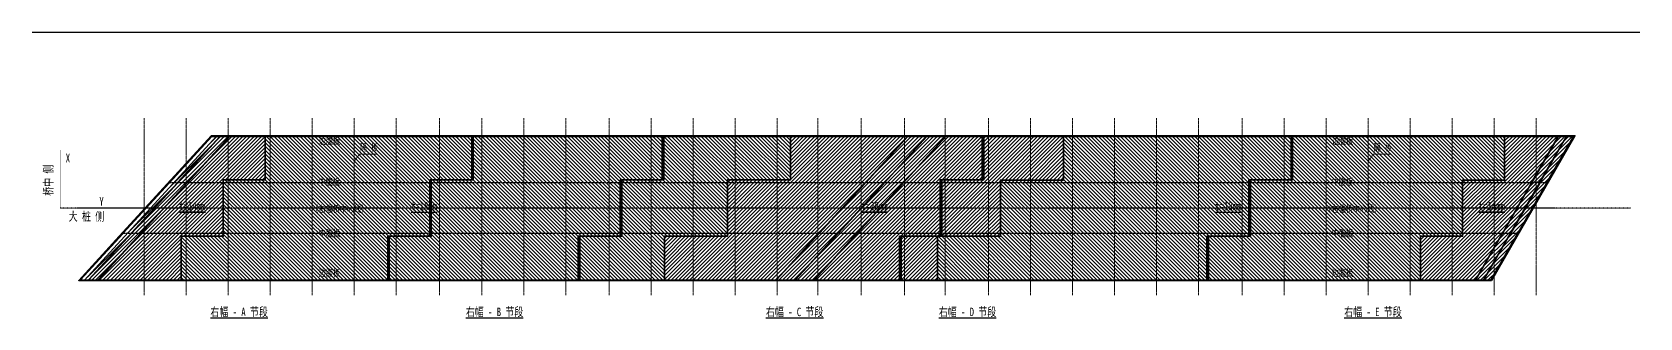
# Model space of a CAD drawing. Extents: x -158665 to 747974, y -1078007 to -307893.
# Drawn here: x 633164 to 747974, y -744102 to -723696 of the extents above; entities that cross this region are included whole.
import ezdxf

# ---------------------------------------------------------------- set-up
doc = ezdxf.new("R2010")
doc.units = 0
doc.header["$LTSCALE"] = 0.02
doc.header["$MEASUREMENT"] = 0
for name, pattern in [('CENTER', [2, 1.25, -0.25, 0.25, -0.25]), ('CENTER2', [28.575, 19.05, -3.175, 3.175, -3.175]), ('PHANTOM', [63.5, 31.75, -6.35, 6.35, -6.35, 6.35, -6.35])]:
    doc.linetypes.add(name, pattern=pattern)
doc.layers.get('0').update_dxf_attribs({"linetype": 'CONTINUOUS'})
doc.layers.add('1图框轮廓', color=7, linetype='CONTINUOUS', lineweight=35)
doc.layers.add('3中心线层', color=1, linetype='CENTER', lineweight=13)
doc.styles.add('仿宋', font='仿宋_GB2312_1.ttf', dxfattribs={"width": 0.7})

msp = doc.modelspace()

# ---------------------------------------------------------------- hatches: boundary and pattern name
at = {"linetype": 'PHANTOM', "ltscale": 10}
h = msp.add_hatch(dxfattribs=at)
h.set_pattern_fill('ANSI31', color=8, scale=1500, style=0)
h.set_pattern_definition([(45, (412664.9, -660961.02), (-132.58252, 132.58252), [])])
h.paths.add_polyline_path([(702315.5, -734259), (706815.8, -734259), (706815.8, -731101), (687312.8, -731101), (687312.8, -734253), (682812.5, -734253), (682812.5, -734259), (682812.5, -738273), (678315.3, -738273), (678315.3, -741431), (697815.3, -741431), (697815.3, -738279), (702315.5, -738279)])
h.paths.add_polyline_path([(643812.7, -738273), (646812.7, -738273), (646812.7, -734253), (649812.4, -734253), (649812.4, -731101), (646353.3, -731101), (636889.4, -741431), (643812.7, -741431)])
h.paths.add_polyline_path([(743340.1, -731101), (738318.8, -731101), (738318.8, -734259), (735318.5, -734259), (735318.5, -738279), (732318.3, -738279), (732318.3, -741431), (737376.1, -741431)])
h.paths.add_polyline_path([(692245.6, -736564.7), (694426, -736564.7), (694426, -735697.8), (692245.6, -735697.8)], flags=24)
h.paths.add_polyline_path([(643534.7, -736561.4), (645708.5, -736561.4), (645708.5, -735714.2), (643534.7, -735714.2)], flags=24)
h.paths.add_polyline_path([(736333.4, -736561.4), (738507.2, -736561.4), (738507.2, -735714.2), (736333.4, -735714.2)], flags=24)
h = msp.add_hatch(dxfattribs=at)
h.set_pattern_fill('ANSI31', color=8, scale=1500, angle=90, style=0)
h.set_pattern_definition([(135, (412664.9, -660961.02), (-132.58252, -132.58252), [])])
h.paths.add_polyline_path([(678315.3, -741431), (678315.3, -738279), (678315.3, -738273), (682812.5, -738273), (682812.5, -734259), (682812.5, -734253), (687312.8, -734253), (687312.8, -731101), (649812.4, -731101), (649812.4, -734253), (646812.7, -734253), (646812.7, -738273), (643812.7, -738273), (643812.7, -741431)])
h.paths.add_polyline_path([(732318.3, -741431), (732318.3, -738279), (735318.5, -738279), (735318.5, -734259), (738318.8, -734259), (738318.8, -731101), (706815.8, -731101), (706815.8, -734253), (706815.8, -734259), (702315.5, -734259), (702315.5, -738273), (702315.5, -738279), (697815.3, -738279), (697815.3, -741431)])
h.paths.add_polyline_path([(660077.9, -736564.7), (662258.3, -736564.7), (662258.3, -735697.8), (660077.9, -735697.8)], flags=24)
h.paths.add_polyline_path([(717515.7, -736564.7), (719696.1, -736564.7), (719696.1, -735697.8), (717515.7, -735697.8)], flags=24)

# ---------------------------------------------------------------- linework, layer by layer
at = {"color": 33, "ltscale": 3}
msp.add_line((633163.9, -723696.1), (747974.1, -723696.1), dxfattribs=at)
at = {"color": 7, "linetype": 'PHANTOM', "ltscale": 10}
for p, q in [((742917.1, -731141), (645916.6, -731141)), ((645916.6, -731141), (743317.1, -731141)), ((741397.4, -734466), (642870.4, -734466)), ((739318.9, -738066), (639572.3, -738066)), ((636526.1, -741391), (737399.2, -741391))]:
    msp.add_line(p, q, dxfattribs=at)
at = {"color": 6, "linetype": 'PHANTOM', "ltscale": 15}
msp.add_line((747314.7, -736266), (635165.3, -736266), dxfattribs=at)
at = {"color": 7, "ltscale": 3}
for points in [[(642967.3, -734458), (642948.2, -734440.5), (645970.9, -731141), (645990.1, -731158.6), (642967.3, -734458)], [(643573.6, -734458), (643554.4, -734440.5), (646577.2, -731141), (646596.4, -731158.6), (643573.6, -734458)], [(644251.7, -734458), (644232.5, -734440.5), (647255.3, -731141), (647274.5, -731158.6), (644251.7, -734458)], [(692688, -734453), (692668.8, -734435.5), (695687.6, -731141), (695706.8, -731158.6), (692688, -734453)], [(694044.4, -734453), (694025.2, -734435.5), (697044, -731141), (697063.1, -731158.6), (694044.4, -734453)], [(695400.7, -734453), (695381.5, -734435.5), (698400.3, -731141), (698419.5, -731158.6), (695400.7, -734453)], [(740262.4, -734458), (740239.9, -734445), (742147.5, -731141), (742170, -731154), (740262.4, -734458)], [(740839.7, -734458), (740817.1, -734445), (742724.7, -731141), (742747.3, -731154), (740839.7, -734458)], [(741355.8, -734458), (741333.3, -734445), (743240.9, -731141), (743263.4, -731154), (741355.8, -734458)], [(639669.2, -738058), (639650, -738040.5), (642917.4, -734474), (642936.6, -734491.6), (639669.2, -738058)], [(640275.4, -738058), (640256.2, -738040.5), (643523.6, -734474), (643542.8, -734491.6), (640275.4, -738058)], [(640953.5, -738058), (640934.3, -738040.5), (644201.7, -734474), (644220.9, -734491.6), (640953.5, -738058)], [(689389.2, -738053), (689370, -738035.5), (692628.9, -734479), (692648.1, -734496.6), (689389.2, -738053)], [(690745.6, -738053), (690726.4, -738035.5), (693985.3, -734479), (694004.4, -734496.6), (690745.6, -738053)], [(692101.9, -738053), (692082.7, -738035.5), (695341.6, -734479), (695360.8, -734496.6), (692101.9, -738053)], [(738183.9, -738058), (738161.4, -738045), (740223.2, -734474), (740245.7, -734487), (738183.9, -738058)], [(738761.2, -738058), (738738.6, -738045), (740800.4, -734474), (740822.9, -734487), (738761.2, -738058)], [(739277.3, -738058), (739254.8, -738045), (741316.6, -734474), (741339.1, -734487), (739277.3, -738058)], [(636615.6, -741391), (636596.5, -741373.5), (639619.2, -738074), (639638.4, -738091.6), (636615.6, -741391)], [(637221.9, -741391), (637202.7, -741373.5), (640225.5, -738074), (640244.6, -738091.6), (637221.9, -741391)], [(637900, -741391), (637880.8, -741373.5), (640903.6, -738074), (640922.8, -738091.6), (637900, -741391)], [(686330.5, -741391), (686311.3, -741373.5), (689330.1, -738079), (689349.3, -738096.6), (686330.5, -741391)], [(687686.8, -741391), (687667.7, -741373.5), (690686.5, -738079), (690705.6, -738096.6), (687686.8, -741391)], [(689043.2, -741391), (689024, -741373.5), (692042.8, -738079), (692062, -738096.6), (689043.2, -741391)], [(736259.6, -741391), (736237.1, -741378), (738144.7, -738074), (738167.2, -738087), (736259.6, -741391)], [(736836.8, -741391), (736814.3, -741378), (738721.9, -738074), (738744.4, -738087), (736836.8, -741391)], [(737353, -741391), (737330.5, -741378), (739238.1, -738074), (739260.6, -738087), (737353, -741391)]]:
    msp.add_lwpolyline(points, dxfattribs=at)
msp.add_lwpolyline([(639239.7, -736266, 0, 250, 0), (638364.7, -736266, 20, 20, 0), (635165.3, -736266, 20, 20, 0), (635165.3, -732973.6, 250, 0, 0), (635165.3, -732098.6, 0, 0, 0)], format="xyseb", dxfattribs=at)
at = {"color": 1, "ltscale": 3}
for points in [[(640721.3, -738273), (640756.5, -738273)], [(640721.3, -738276), (640756.5, -738276)]]:
    msp.add_lwpolyline(points, dxfattribs=at)
at = {"layer": '1图框轮廓', "color": 1}
for points in [[(661562.5, -734256), (664562.5, -734256), (664562.5, -731101), (645953.3, -731101), (643062.8, -734256), (639379.9, -738276), (636489.4, -741431), (658562.5, -741431), (658562.5, -738276), (661562.5, -738276)], [(675162.5, -734256), (678162.5, -734256), (678162.5, -731101), (664668.5, -731101), (664668.5, -734256), (661668.5, -734256), (661668.5, -738276), (658668.5, -738276), (658668.5, -741431), (672162.5, -741431), (672162.5, -738276), (675162.5, -738276)], [(695112.5, -738276), (698012.5, -738276), (698012.5, -734256), (701012.5, -734256), (701012.5, -731101), (678268.5, -731101), (678268.5, -734256), (675268.5, -734256), (675268.5, -738276), (672268.5, -738276), (672268.5, -741431), (695112.5, -741431)], [(720062.5, -734256), (723062.5, -734256), (723062.5, -731101), (701118.5, -731101), (701118.5, -734256), (698118.5, -734256), (698118.5, -738276), (695218.5, -738276), (695218.5, -741431), (717062.5, -741431), (717062.5, -738276), (720062.5, -738276)], [(741518.6, -734256), (743340.1, -731101), (723168.5, -731101), (723168.5, -734256), (720168.5, -734256), (720168.5, -738276), (717168.5, -738276), (717168.5, -741431), (737376.1, -741431), (739197.7, -738276)]]:
    msp.add_lwpolyline(points, close=True, dxfattribs=at)
at = {"layer": '1图框轮廓', "color": 6, "ltscale": 3}
for points in [[(643812.7, -741431), (643812.7, -738273), (646812.7, -738273), (646812.7, -734253), (649812.4, -734253), (649812.4, -731101), (646353.3, -731101), (636889.4, -741431), (643812.7, -741431)], [(732318.3, -741431), (737376.1, -741431), (743340.1, -731101), (738318.8, -731101), (738318.8, -734253), (738318.8, -734259), (735318.5, -734259), (735318.5, -738273), (735318.5, -738279), (732318.3, -738279), (732318.3, -741431)]]:
    msp.add_lwpolyline(points, dxfattribs=at)
at = {"layer": '1图框轮廓', "color": 7, "ltscale": 3}
for points in [[(682812.5, -734259), (682812.5, -734253), (687312.8, -734253), (687312.8, -731101), (649812.4, -731101), (649812.4, -734253), (646812.7, -734253), (646812.7, -738273), (643812.7, -738273), (643812.7, -741431), (678315.3, -741431), (678315.3, -738279), (678315.3, -738273), (682812.5, -738273)], [(735318.5, -734259), (738318.8, -734259), (738318.8, -731101), (706815.8, -731101), (706815.8, -734253), (706815.8, -734259), (702315.5, -734259), (702315.5, -738273), (702315.5, -738279), (697815.3, -738279), (697815.3, -741431), (732318.3, -741431), (732318.3, -738279), (735318.5, -738279)]]:
    msp.add_lwpolyline(points, close=True, dxfattribs=at)
at = {"layer": '1图框轮廓', "color": 33, "ltscale": 3}
msp.add_lwpolyline([(678315.3, -741431), (678315.3, -738279), (678315.3, -738273), (682812.5, -738273), (682812.5, -734259), (682812.5, -734253), (687312.8, -734253), (687312.8, -731101), (706815.8, -731101), (706815.8, -734253), (706815.8, -734259), (702315.5, -734259), (702315.5, -738273), (702315.5, -738279), (697815.3, -738279), (697815.3, -741431), (678315.3, -741431)], dxfattribs=at)
at = {"layer": '3中心线层', "color": 7, "linetype": 'CENTER2', "ltscale": 20}
for points in [[(641165, -729846.1), (641165, -742485.3)], [(644165, -729846.1), (644165, -742485.3)], [(647165, -729846.1), (647165, -742485.3)], [(650165, -729846.1), (650165, -742485.3)], [(653165.2, -729846.1), (653165.2, -742485.3)], [(656165.3, -729846.1), (656165.3, -742485.3)], [(659165.3, -729846.1), (659165.3, -742485.3)], [(662265.3, -729846.1), (662265.3, -742485.3)], [(665265.3, -729846.1), (665265.3, -742485.3)], [(668265.3, -729846.1), (668265.3, -742485.3)], [(671265.3, -729846.1), (671265.3, -742485.3)], [(674365.3, -729846.1), (674365.3, -742485.3)], [(677365.3, -729846.1), (677365.3, -742485.3)], [(680365.3, -729846.1), (680365.3, -742485.3)], [(683365.3, -729846.1), (683365.3, -742485.3)], [(686365.3, -729846.1), (686365.3, -742485.3)], [(689265.3, -729846.1), (689265.3, -742485.3)], [(692365.4, -729846.1), (692365.4, -742485.3)], [(695465.3, -729846.1), (695465.3, -742485.3)], [(698365.3, -729846.1), (698365.3, -742485.3)], [(701465.3, -729846.1), (701465.3, -742485.3)], [(704465.3, -729846.1), (704465.3, -742485.3)], [(707465.3, -729846.1), (707465.3, -742485.3)], [(710465.3, -729846.1), (710465.3, -742485.3)], [(713465.3, -729846.1), (713465.3, -742485.3)], [(716465.3, -729846.1), (716465.3, -742485.3)], [(719565.3, -729846.1), (719565.3, -742485.3)], [(722565.3, -729846.1), (722565.3, -742485.3)], [(725565.3, -729846.1), (725565.3, -742485.3)], [(728565.3, -729846.1), (728565.3, -742485.3)], [(731565.3, -729846.1), (731565.3, -742485.3)], [(734565.3, -729846.1), (734565.3, -742485.3)], [(737565.3, -729846.1), (737565.3, -742485.3)], [(740565.3, -729846.1), (740565.3, -742485.3)], [(656165.3, -732923.7), (656547.1, -732405.8), (657748.4, -732405.8)], [(728565.3, -732923.7), (728947.1, -732405.8), (730148.4, -732405.8)]]:
    msp.add_lwpolyline(points, dxfattribs=at)
at = {"layer": '3中心线层', "color": 1, "linetype": 'CENTER', "ltscale": 10}
for points in [[(636561.3, -741431), (646025.2, -731101)], [(637167.6, -741431), (646631.5, -731101)], [(637845.7, -741431), (647309.6, -731101)], [(686276.2, -741431), (695741.9, -731101)], [(687632.6, -741431), (697098.3, -731101)], [(688988.9, -741431), (698454.6, -731101)], [(742185.6, -731101), (736221.5, -741431)], [(742762.8, -731101), (736798.7, -741431)], [(743279, -731101), (737314.9, -741431)]]:
    msp.add_lwpolyline(points, dxfattribs=at)

# ---------------------------------------------------------------- texts
at = {"color": 7, "style": '仿宋', "width": 0.75}
for s, height, p in [('边腹板', 486, (653627.7, -731705.5)), ('边腹板', 486, (725975.1, -731705.5)), ('隔 板', 486, (656555.9, -732184.6)), ('隔 板', 486, (728955.9, -732184.6)), ('中腹板', 486, (653613.7, -734630.5)), ('中腹板', 486, (725961.1, -734630.5)), ('%%Ut=18mm', 607.5, (660222.4, -736420.2)), ('%%Ut=18mm', 607.5, (717660.2, -736420.2)), ('（右幅桥中心线）', 486, (653093.2, -736562.7)), ('（右幅桥中心线）', 486, (725440.6, -736562.7)), ('中腹板', 486, (653627.7, -738300.9)), ('中腹板', 486, (725975.1, -738300.9)), ('边腹板', 486, (653627.7, -741143.9)), ('边腹板', 486, (725975.1, -741143.9)), ('%%U右幅 - A 节段', 607.5, (645893.5, -743980.4)), ('%%U右幅 - B 节段', 607.5, (664135.2, -743980.4)), ('%%U右幅 - C 节段', 607.5, (685564.2, -743980.4)), ('%%U右幅 - D 节段', 607.5, (697911, -743980.4)), ('%%U右幅 - E 节段', 607.5, (726864.8, -743980.4))]:
    msp.add_text(s, height=height, rotation=360, dxfattribs=at).set_placement(p)
at = {"color": 7, "ltscale": 3, "style": '仿宋', "width": 0.75}
for s, rotation, p in [('X', 360, (635560.6, -732994.5)), ('桥中 侧', 90, (634628.4, -735382.3)), ('Y', 360, (637963.6, -736080.7)), ('大 桩 侧', 360, (635774.8, -737171.2))]:
    msp.add_text(s, height=607.5, rotation=rotation, dxfattribs=at).set_placement(p)
at = {"layer": '1图框轮廓', "color": 6, "ltscale": 3, "style": '仿宋', "width": 0.75}
for p in [(643675.9, -736420.2), (736474.6, -736420.2)]:
    msp.add_text('%%Ut=14mm', height=607.5, rotation=360, dxfattribs=at).set_placement(p)
at = {"layer": '1图框轮廓', "color": 33, "ltscale": 3, "style": '仿宋', "width": 0.75}
msp.add_text('%%Ut=28mm', height=607.5, rotation=360, dxfattribs=at).set_placement((692390.1, -736420.2))

doc.saveas('drawing.dxf')
